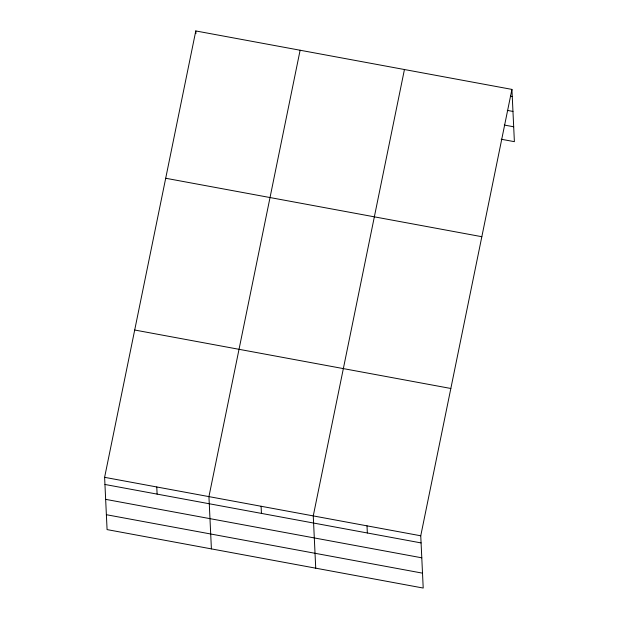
<?xml version="1.0" encoding="UTF-8"?>
<svg xmlns="http://www.w3.org/2000/svg" width="619" height="619" viewBox="0 0 619 619"><rect width="100%" height="100%" fill="white"/><g stroke="black" fill="none" stroke-linecap="round" stroke-linejoin="round"><path stroke-width="0.93" d="M511.921 89.399L420.75 535.783L423.21 588.05L107.079 529.601L104.611 477.326L195.79 30.95L511.921 89.399L514.389 141.674L501.189 139.229M300.114 50.24L208.936 496.616L211.404 548.891M404.439 69.529L313.26 515.906L315.729 568.18M510.373 96.193L512.261 96.541M507.301 110.383L512.958 111.435M504.253 125.038L513.685 126.779M165.699 178.257L481.837 236.706M134.702 330.02L450.833 388.477M104.611 477.326L420.75 535.783M104.951 484.468L421.082 542.917M105.656 499.355L421.787 557.812M106.375 514.706L422.514 573.155M367.005 525.841L367.346 532.982M261.102 506.265L261.435 513.399M195.79 30.95L195.913 33.627M156.777 486.975L157.11 494.109"/></g></svg>
